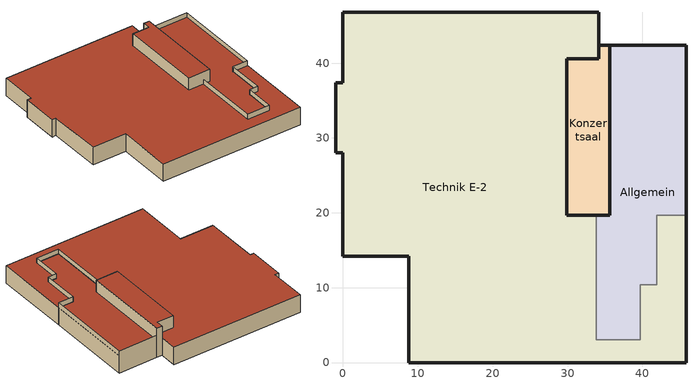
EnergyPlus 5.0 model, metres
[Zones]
Technik E-2
 floor ground (GROUND_FLOOR): 34.17,46.77 34.17,40.57 29.87,40.57 29.87,19.71 33.81,19.71 33.81,3.06 39.71,3.06 39.71,10.41 41.91,10.41 41.91,19.71 45.82,19.71 45.82,0 8.8,0 8.8,14.18 0,14.18 0,28.05 -1,28.05 -1,37.37 0,37.37 0,46.77 z0
 wall outside (EXT_WALL): 29.87,40.57 34.17,40.57 34.17,46.77 0,46.77 0,37.37 -1,37.37 -1,28.05 0,28.05 0,14.18 8.8,14.18 8.8,0 45.82,0 45.82,19.71 / 33.81,19.71 29.87,19.71 z0:4.68
 wall to Konzertsaal (ADJ_WALL): 29.87,19.71 29.87,40.57 z0:4.68
 wall to Allgemein (ADJ_WALL): 45.82,19.71 41.91,19.71 41.91,10.41 39.71,10.41 39.71,3.06 33.81,3.06 33.81,19.71 z0:4.68
 roof outside (EXT_ROOF): 0,46.77 0,37.37 -1,37.37 -1,28.05 0,28.05 0,14.18 8.8,14.18 8.8,0 45.82,0 45.82,19.71 41.91,19.71 41.91,10.41 39.71,10.41 39.71,3.06 33.81,3.06 33.81,19.71 29.87,19.71 29.87,40.57 34.17,40.57 34.17,46.77 z4.68
Konzertsaal
 floor ground (GROUND_FLOOR): 35.62,42.42 35.62,19.71 29.87,19.71 29.87,40.57 34.17,40.57 34.17,42.42 z0
 wall outside (EXT_WALL): 29.87,19.71 35.62,19.71 35.62,42.42 34.17,42.42 34.17,40.57 29.87,40.57 z0:7.79; 29.87,40.57 29.87,19.71 z4.68:7.79
 wall to Technik E-2 (ADJ_WALL): 29.87,40.57 29.87,19.71 z0:4.68
 roof outside (EXT_ROOF): 29.87,40.57 29.87,19.71 35.62,19.71 35.62,42.42 34.17,42.42 34.17,40.57 z7.79
Allgemein
 floor ground (GROUND_FLOOR): 45.82,42.42 45.82,19.71 41.91,19.71 41.91,10.41 39.71,10.41 39.71,3.06 33.81,3.06 33.81,19.71 35.62,19.71 35.62,42.42 z0
 wall outside (EXT_WALL): 45.82,19.71 45.82,42.42 35.62,42.42 35.62,19.71 33.81,19.71 z0:5.93
 wall to Technik E-2 (ADJ_WALL): 33.81,19.71 33.81,3.06 39.71,3.06 39.71,10.41 41.91,10.41 41.91,19.71 45.82,19.71 z0:5.93
 roof outside (EXT_ROOF): 35.62,42.42 35.62,19.71 33.81,19.71 33.81,3.06 39.71,3.06 39.71,10.41 41.91,10.41 41.91,19.71 45.82,19.71 45.82,42.42 z4.68
[Building]
Haus der Musik: North Axis {deg}=0; Terrain=City; Loads Convergence Tolerance Value=0; Temperature Convergence Tolerance Value {deltaC}=0; Solar Distribution=FullInteriorAndExterior; Maximum Number of Warmup Days=0
[Site:Location]
not used: Latitude {deg}=0; Longitude {deg}=0; Time Zone {hr}=0; Elevation {m}=0
[Construction]
GROUND_FLOOR; EXT_WALL; EXT_ROOF; ADJ_WALL: 
[WindowProperty:ShadingControl]
ESHADE=0; ISHADE=INPUT 1*MAX_ISHADE : SHADECNTRL=ISHADE_INTERNAL
[SurfaceProperty:OtherSideCoefficients]
BOUNDARY=IDENTICAL; BOUNDARY=INPUT 1*TBOUNDARY; BOUNDARY=INPUT 1*TBOUNDARY_2; BOUNDARY=INPUT 1*TBOUNDARY_3; BOUNDARY=INPUT 1*TGROUND; BOUNDARY=20; BOUNDARY=15
[Zone] Multiplier=1
Technik E-2; Konzertsaal; Allgemein
